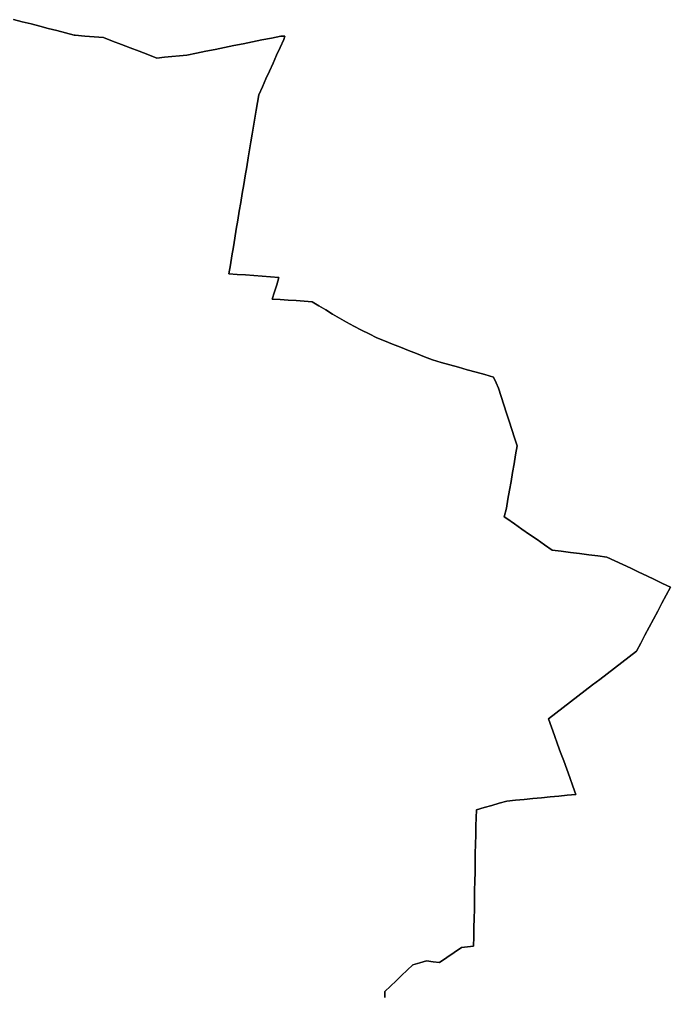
# Model space of a CAD drawing. Header units: inches. Extents: x 130170 to 284068, y 377793 to 804530.
# Drawn here: x 211290 to 211968, y 714042 to 715058 of the extents above; entities that cross this region are included whole.
import ezdxf

# ---------------------------------------------------------------- set-up
doc = ezdxf.new("R2010")
doc.units = ezdxf.units.IN
doc.header["$MEASUREMENT"] = 0
doc.layers.add('muni_il', color=7, linetype='Continuous')

msp = doc.modelspace()

# ---------------------------------------------------------------- linework, layer by layer
at = {"layer": 'muni_il'}
for points in [[(211670.4, 714039.1), (211670.5, 714045.4), (211676.3, 714051), (211682.1, 714056.5), (211687.9, 714062.1), (211693.7, 714067.6), (211699.5, 714073.2), (211706.7, 714075.2), (211713.8, 714077.2), (211720.6, 714076.4), (211727.3, 714075.6), (211735, 714080.9), (211742.7, 714086.1), (211750.3, 714091.4), (211756.6, 714092), (211762.8, 714092.7), (211763, 714102.3), (211763.2, 714112), (211763.4, 714121.6), (211763.6, 714131.3), (211763.7, 714140.9), (211763.9, 714150.6), (211764.1, 714160.2), (211764.3, 714169.9), (211764.5, 714179.5), (211764.6, 714189.2), (211764.8, 714198.8), (211765, 714208.5), (211765.2, 714218.1), (211765.4, 714226.4), (211765.7, 714234.8), (211773.7, 714237), (211781.7, 714239.3), (211789.6, 714241.5), (211797.6, 714243.8), (211806.6, 714244.6), (211815.6, 714245.5), (211824.5, 714246.4), (211833.5, 714247.2), (211842.5, 714248.1), (211851.5, 714249), (211860.4, 714249.9), (211869.4, 714250.8), (211866.2, 714259.5), (211863, 714268.2), (211859.9, 714277), (211856.7, 714285.7), (211853.5, 714294.5), (211850.3, 714303.2), (211847.1, 714312), (211844, 714320.7), (211840.8, 714329.4), (211848.4, 714335.3), (211856.1, 714341.2), (211863.7, 714347.1), (211871.3, 714353), (211879, 714358.9), (211886.6, 714364.8), (211894.3, 714370.6), (211901.9, 714376.5), (211909.5, 714382.4), (211917.2, 714388.3), (211924.8, 714394.2), (211932.5, 714400.1), (211936.9, 714408.4), (211941.3, 714416.7), (211945.8, 714425), (211950.2, 714433.3), (211954.6, 714441.7), (211959, 714450), (211963.5, 714458.3), (211967.9, 714466.6), (211959.6, 714470.6), (211951.3, 714474.5), (211943.1, 714478.4), (211934.8, 714482.4), (211926.5, 714486.3), (211918.3, 714490.3), (211910, 714494.2), (211901.7, 714498.1), (211892.2, 714499.3), (211882.7, 714500.5), (211873.2, 714501.7), (211863.7, 714502.9), (211854.2, 714504.1), (211844.7, 714505.3), (211836.8, 714510.7), (211829, 714516.2), (211821.1, 714521.7), (211813.2, 714527.2), (211805.3, 714532.6), (211797.5, 714538.1), (211794.6, 714539.9), (211797, 714549.1), (211798.6, 714558.3), (211800.2, 714567.6), (211801.8, 714576.8), (211803.4, 714586.1), (211805, 714595.3), (211806.6, 714604.6), (211808.2, 714613.8), (211805.4, 714622.4), (211802.6, 714631), (211799.9, 714639.6), (211797.1, 714648.1), (211794.3, 714656.7), (211791.5, 714665.3), (211788.8, 714673.9), (211786.2, 714679.7), (211783.7, 714685.6), (211774.5, 714688.1), (211765.4, 714690.7), (211756.3, 714693.2), (211747.2, 714695.8), (211738.1, 714698.4), (211729, 714700.9), (211719.9, 714703.5), (211711.6, 714706.8), (211703.3, 714710.1), (211695, 714713.3), (211686.7, 714716.6), (211678.5, 714719.9), (211670.2, 714723.2), (211661.9, 714726.4), (211654, 714730.5), (211646.1, 714734.5), (211638.2, 714738.5), (211630.3, 714742.6), (211623.1, 714746.9), (211616, 714751.2), (211608.9, 714755.5), (211601.8, 714759.8), (211594.7, 714764.1), (211586.3, 714764.6), (211578, 714765.2), (211569.6, 714765.8), (211561.3, 714766.3), (211553, 714766.9), (211555.4, 714774.3), (211557.8, 714781.8), (211560.1, 714789.3), (211551.4, 714789.9), (211542.7, 714790.6), (211534, 714791.3), (211525.3, 714792), (211516.6, 714792.6), (211507.9, 714793.3), (211509.5, 714802.6), (211511, 714811.9), (211512.6, 714821.1), (211514.1, 714830.4), (211515.7, 714839.7), (211517.2, 714849), (211518.8, 714858.3), (211520.3, 714867.5), (211521.9, 714876.8), (211523.4, 714886.1), (211525, 714895.4), (211526.5, 714904.7), (211528.1, 714913.9), (211529.5, 714922.2), (211530.8, 714930.5), (211532.2, 714938.8), (211533.6, 714947.1), (211535, 714955.4), (211536.3, 714963.5), (211537.7, 714971.6), (211539, 714979.7), (211542.8, 714987.9), (211546.5, 714996.2), (211550.2, 715004.4), (211554, 715012.6), (211557.7, 715020.8), (211561.4, 715029.1), (211565.2, 715037.3), (211566.3, 715040.9), (211562, 715040.8), (211552.2, 715038.8), (211542.4, 715036.8), (211532.7, 715034.8), (211522.9, 715032.9), (211513.2, 715030.9), (211503.4, 715028.9), (211493.6, 715026.9), (211483.9, 715025), (211474.1, 715023), (211464.3, 715021), (211456.5, 715020.2), (211448.6, 715019.5), (211440.8, 715018.8), (211432.9, 715018), (211423.7, 715021.5), (211414.5, 715025.1), (211405.2, 715028.6), (211396, 715032.2), (211386.8, 715035.7), (211377.5, 715039.3), (211367.6, 715040.1), (211357.8, 715040.9), (211347.9, 715041.7), (211346.9, 715041.8), (211337.9, 715044.1), (211328.9, 715046.5), (211319.9, 715048.8), (211310.9, 715051.1), (211301.9, 715053.5), (211292.8, 715055.8), (211283.8, 715058.1)], [(211283.8, 715058.1), (211292.8, 715055.8), (211301.9, 715053.5), (211310.9, 715051.1), (211319.9, 715048.8), (211328.9, 715046.5), (211337.9, 715044.1), (211346.9, 715041.8), (211347.9, 715041.7), (211357.8, 715040.9), (211367.6, 715040.1), (211377.5, 715039.3), (211386.8, 715035.7), (211396, 715032.2), (211405.2, 715028.6), (211414.5, 715025.1), (211423.7, 715021.5), (211432.9, 715018), (211440.8, 715018.8), (211448.6, 715019.5), (211456.5, 715020.2), (211464.3, 715021), (211474.1, 715023), (211483.9, 715025), (211493.6, 715026.9), (211503.4, 715028.9), (211513.2, 715030.9), (211522.9, 715032.9), (211532.7, 715034.8), (211542.4, 715036.8), (211552.2, 715038.8), (211562, 715040.8), (211566.3, 715040.9), (211565.2, 715037.3), (211561.4, 715029.1), (211557.7, 715020.8), (211554, 715012.6), (211550.2, 715004.4), (211546.5, 714996.2), (211542.8, 714987.9), (211539, 714979.7), (211537.7, 714971.6), (211536.3, 714963.5), (211535, 714955.4), (211533.6, 714947.1), (211532.2, 714938.8), (211530.8, 714930.5), (211529.5, 714922.2), (211528.1, 714913.9), (211526.5, 714904.7), (211525, 714895.4), (211523.4, 714886.1), (211521.9, 714876.8), (211520.3, 714867.5), (211518.8, 714858.3), (211517.2, 714849), (211515.7, 714839.7), (211514.1, 714830.4), (211512.6, 714821.1), (211511, 714811.9), (211509.5, 714802.6), (211507.9, 714793.3), (211516.6, 714792.6), (211525.3, 714792), (211534, 714791.3), (211542.7, 714790.6), (211551.4, 714789.9), (211560.1, 714789.3), (211557.8, 714781.8), (211555.4, 714774.3), (211553, 714766.9), (211561.3, 714766.3), (211569.6, 714765.8), (211578, 714765.2), (211586.3, 714764.6), (211594.7, 714764.1), (211601.8, 714759.8), (211608.9, 714755.5), (211616, 714751.2), (211623.1, 714746.9), (211630.3, 714742.6), (211638.2, 714738.5), (211646.1, 714734.5), (211654, 714730.5), (211661.9, 714726.4), (211670.2, 714723.2), (211678.5, 714719.9), (211686.7, 714716.6), (211695, 714713.3), (211703.3, 714710.1), (211711.6, 714706.8), (211719.9, 714703.5), (211729, 714700.9), (211738.1, 714698.4), (211747.2, 714695.8), (211756.3, 714693.2), (211765.4, 714690.7), (211774.5, 714688.1), (211783.7, 714685.6), (211786.2, 714679.7), (211788.8, 714673.9), (211791.5, 714665.3), (211794.3, 714656.7), (211797.1, 714648.1), (211799.9, 714639.6), (211802.6, 714631), (211805.4, 714622.4), (211808.2, 714613.8), (211806.6, 714604.6), (211805, 714595.3), (211803.4, 714586.1), (211801.8, 714576.8), (211800.2, 714567.6), (211798.6, 714558.3), (211797, 714549.1), (211794.6, 714539.9), (211797.5, 714538.1), (211805.3, 714532.6), (211813.2, 714527.2), (211821.1, 714521.7), (211829, 714516.2), (211836.8, 714510.7), (211844.7, 714505.3), (211854.2, 714504.1), (211863.7, 714502.9), (211873.2, 714501.7), (211882.7, 714500.5), (211892.2, 714499.3), (211901.7, 714498.1), (211910, 714494.2), (211918.3, 714490.3), (211926.5, 714486.3), (211934.8, 714482.4), (211943.1, 714478.4), (211951.3, 714474.5), (211959.6, 714470.6), (211967.9, 714466.6), (211963.5, 714458.3), (211959, 714450), (211954.6, 714441.7), (211950.2, 714433.3), (211945.8, 714425), (211941.3, 714416.7), (211936.9, 714408.4), (211932.5, 714400.1), (211924.8, 714394.2), (211917.2, 714388.3), (211909.5, 714382.4), (211901.9, 714376.5), (211894.3, 714370.6), (211886.6, 714364.8), (211879, 714358.9), (211871.3, 714353), (211863.7, 714347.1), (211856.1, 714341.2), (211848.4, 714335.3), (211840.8, 714329.4), (211844, 714320.7), (211847.1, 714312), (211850.3, 714303.2), (211853.5, 714294.5), (211856.7, 714285.7), (211859.9, 714277), (211863, 714268.2), (211866.2, 714259.5), (211869.4, 714250.8), (211860.4, 714249.9), (211851.5, 714249), (211842.5, 714248.1), (211833.5, 714247.2), (211824.5, 714246.4), (211815.6, 714245.5), (211806.6, 714244.6), (211797.6, 714243.8), (211789.6, 714241.5), (211781.7, 714239.3), (211773.7, 714237), (211765.7, 714234.8), (211765.4, 714226.4), (211765.2, 714218.1), (211765, 714208.5), (211764.8, 714198.8), (211764.6, 714189.2), (211764.5, 714179.5), (211764.3, 714169.9), (211764.1, 714160.2), (211763.9, 714150.6), (211763.7, 714140.9), (211763.6, 714131.3), (211763.4, 714121.6), (211763.2, 714112), (211763, 714102.3), (211762.8, 714092.7), (211756.6, 714092), (211750.3, 714091.4), (211742.7, 714086.1), (211735, 714080.9), (211727.3, 714075.6), (211720.6, 714076.4), (211713.8, 714077.2), (211706.7, 714075.2), (211699.5, 714073.2), (211693.7, 714067.6), (211687.9, 714062.1), (211682.1, 714056.5), (211676.3, 714051), (211670.5, 714045.4), (211670.4, 714039.1)]]:
    msp.add_lwpolyline(points, dxfattribs=at)

doc.saveas('drawing.dxf')
